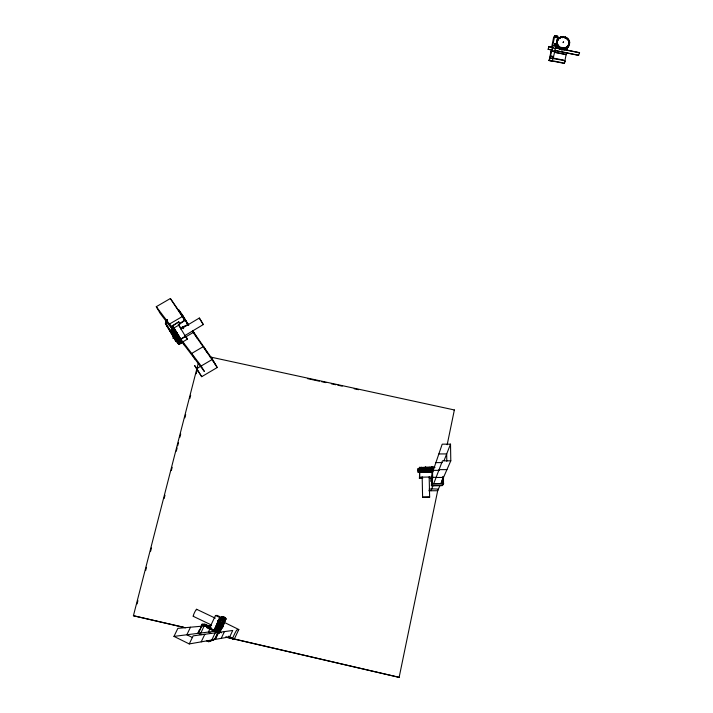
<?xml version="1.0" encoding="UTF-8"?>
<svg xmlns="http://www.w3.org/2000/svg" width="713" height="713" viewBox="0 0 713 713"><rect width="100%" height="100%" fill="white"/><g stroke="black" fill="none" stroke-linecap="round" stroke-linejoin="round"><path stroke-width="1.07" d="M569.126 40.142C570.765 43.172 567.441 39.919 568.617 39.34C567.575 39.242 567.396 39.26 567.61 38.172C566.229 38.431 566.193 37.851 565.382 36.889C563.555 37.379 560.338 36.122 558.814 38.841M443.13 476.436L443.317 483.886L442.559 485.544L431.401 485.687L431.775 476.747L432.363 484.029M431.713 484.279L431.285 478.147M210.424 356.438L217.224 367.525L201.699 376.687L194.729 365.68L201.699 376.687M221.645 628.581L218.748 633.287L215.201 631.531L215.754 629.891M563.386 37.147L562.637 37.138M219.105 631.566L218.615 632.796L219.782 629.588L219.007 631.29L215.611 629.668L220.041 619.882L222.581 621.094M222.046 618.091L222.099 617.636M560.953 48.858L560.106 49.393L560.275 47.111L559.821 48.484L562.361 49.135L562.931 49.946L563.234 49.135L564.215 49.821L565.079 47.646C567.067 47.174 568.341 46.39 568.172 45.169C570.079 45.231 567.86 43.912 569.099 42.932C570.489 42.78 567.209 41.211 569.241 40.391M225.504 618.358C224.488 621.433 225.058 616.317 221.743 617.182C219.649 619.027 225.976 614.945 225.29 618.893C224.978 617.137 228.338 622.502 222.465 617.128M556.541 37.326L555.953 37.138M556.523 37.388L555.908 37.272L556.568 37.183M559.224 48.029C560.694 49.99 556.603 46.345 557.887 44.821C557.067 42.343 556.398 41.924 557.602 40.766C557.308 39.83 558.653 38.252 560.079 37.789M222.59 626.959L225.691 619.383L225.29 620.034M428.736 471.409L427.755 471.462L428.736 471.409L428.656 467.853L427.791 467.915L428.522 467.951C426.205 476.311 436.401 467.817 428.566 467.969M221.137 626.192L217.741 624.641M554.625 43.796C554.643 45.284 555.935 42.967 554.598 44.215M554.669 43.734L555.177 44.063M223.419 626.798L223.534 626.469M221.431 619.597L223.971 620.809L223.597 621.46L224.078 620.363L220.691 618.75L220.584 619.196L221.271 617.832L224.657 619.445L223.971 620.845L224.078 620.381M220.486 630.675L220.843 630.06M219.025 633.082C210.905 632.146 219.043 628.955 213.437 630.845L206.61 627.583L210.772 626.834M221.048 629.704L221.431 629.009M223.419 621.754L221.779 624.864M225.281 620.025L225.424 619.454M563.787 37.192L564.527 37.308M562.058 49.099C560.106 52.067 562.807 43.448 560.382 49.5M225.388 619.74L225.834 618.724M220.469 627.85L219.506 630.247L219.248 629.757M222.679 626.54L221.895 628.349M554.661 50.596L578.635 55.32L554.714 50.32M555.284 47.655L579.535 52.717L555.222 47.931M215.959 629.169L215.344 630.568L218.713 632.306M565.587 37.762L564.928 37.379M566.817 49.75L567.468 46.488M549.153 60.427L564.375 63.43L566.149 54.491L555.302 52.352M567.022 49.963L567.673 46.693M552.566 57.949L563.778 60.159L565.044 61.389L563.725 60.445L549.901 58.011L553.012 58.332M566.773 52.691L566.095 54.767M555.507 37.504L553.671 37.138L551.693 46.951M549.135 60.578L550.498 55.917L553.564 56.523L552.183 61.175L549.135 60.578L550.962 51.496M554.75 35.65L551.666 50.864L554.741 51.47L557.816 36.247L554.714 35.784L557.816 36.247M555.988 47.798L556.559 44.99M557.539 40.08L557.967 37.985L558.047 39.821M557.29 41.728L557.423 41.051M557.049 44.117L556.283 47.851M557.78 40.356L558.261 38.261M219.346 630.809L219.007 631.29M552.477 50.168L548.119 49.313L552.539 49.892M553.163 47.236L548.885 46.684L553.11 47.521M225.602 637.11L399.137 677.35L437.969 489.314M447.176 444.752L454.359 409.966L210.192 356.972M419.618 472.496C418.54 473.904 416.044 467.291 421.249 468.147M215.656 630.426L215.228 631.183M418.094 472.238L419.44 471.988L418.691 471.935L418.593 468.414L419.895 468.343M418.023 468.726L418.745 468.655M221.262 617.85L221.066 618.483M434.03 467.71L419.547 467.55L434.074 466.988M419.556 467.897L419.636 467.167M419.743 471.338L419.618 472.247L431.909 472.086L432.087 471.186L419.743 471.338L419.404 478.405L422.729 478.361M137.092 603.893L137.921 600.667M145.648 570.552L146.477 567.325M150.621 551.194L151.45 547.967M164.15 498.503L164.979 495.277M171.334 470.544L172.163 467.318M176.298 451.186L177.127 447.96M177.68 445.812L178.508 442.586M179.89 437.203L180.719 433.976M184.863 417.854L185.692 414.627M189.836 398.496L190.665 395.269M196.182 373.755L197.84 367.302M185.469 627.805L133.411 615.738L198.49 362.4M419.404 478.405L419.725 477.149M166.165 320.618L165.389 323.55L176.236 341.518L165.728 323.354L166.557 320.19M176.574 341.322L166.361 324.183L167.466 319.977M176.236 341.518L166.031 324.379L167.314 319.504M215.718 629.953L216.128 628.608M215.683 629.436C220.13 629.543 219.871 634.374 216.52 630.559M564.215 49.821C564.749 48.065 566.14 49.883 566.995 47.575M225.192 620.444L225.335 619.953M548.119 49.313L548.939 46.407M553.671 37.138L555.472 37.637M223.419 620.952L223.222 621.38M550.899 51.773L551.577 49.411M219.657 629.891C210.522 626.816 221.387 627.369 219.64 629.9M221.859 624.561C217.527 621.727 215.647 623.92 221.556 625.408M554.955 44.349L555.169 43.787M224.764 621.683L224.524 622.351M556.915 40.24L556.657 41.719M556.104 43.903L556.505 42.575M557.058 40.498L557.619 38.939L558.404 39.179M557.183 45.213L556.185 44.812L557.388 43.092M557.138 42.031L557.816 40.071M556.247 45.071L557.254 42.094M557.931 39.776L558.448 38.047M557.459 46.158L556.55 45.971L557.593 44.179M556.666 46.22L556.951 44.643M558.19 47.04C555.659 48.083 559.598 44.054 557.067 44.892M559.928 38.235L560.338 36.898M557.316 47.263L558.083 45.151L558.502 45.73C556.853 52.896 561.167 42.263 558.965 48.787M560.195 38.137L560.605 36.8M558.181 48.19L558.796 45.935L557.557 45.721M559.242 48.921C560.783 48.003 559.384 45.739 559.616 47.619M562.441 37.753L563.145 36.416M218.125 623.902L217.01 627.485M560.106 49.393C559.331 47.183 562.316 47.29 560.516 48.074M561.345 49.785C561.398 45.757 565.855 49.464 565.765 47.397M564.981 38.199L565.409 36.862M561.63 49.839L562.414 47.851L561.764 48.466M565.257 38.306L565.676 36.969M217.75 624.695L220.308 625.862M562.637 49.946C565.694 46.996 560.944 48.439 563.145 49.25M566.389 38.912L566.817 37.566M563.93 49.865L564.696 47.753L563.965 47.878L563.546 49.188L564.277 49.063M567.183 39.509L567.815 38.359M225.121 618.795L224.47 620.078L221.93 618.831M223.285 625.239L222.946 626.05M565.177 49.562L566.773 46.906M568.038 40.427L568.466 39.09M566.327 49.037L567.557 46.14M567.904 46.701L567.298 48.306L567.762 46.996M567.913 46.283L568.671 44.331M569.295 43.805L569.732 42.477M567.245 47.192L568.127 47.415L569.732 42.744M564.375 63.43L565.097 61.104M432.087 471.186L431.9 471.73L419.378 471.988M219.996 631.451L219.818 632.021L220.308 630.969M224.943 621.264L225.121 620.702M219.176 621.513C233.196 628.42 207.349 615.016 222.581 623.1M432.55 472.363L442.203 444.172L450.518 444.154L450.794 460.821L440.875 483.45M432.372 471.997C434.351 465.527 430.26 469.698 432.8 468.388M454.19 410.465L454.359 409.966M578.635 55.32L579.589 52.441M220.388 628.001L220.085 628.777M225.424 619.33C226.886 615.791 220.157 618.18 222.046 616.816M224.381 622.734L224.06 623.501M557.976 47.994L558.332 47.352M420.349 468.263L419.476 468.236L419.716 477.184L432.033 476.997L431.846 468.111L431.187 468.2L432.345 468.209L432.72 477.951L431.151 481.382L432.363 477.96L432.55 470.847M218.953 633.153L215.656 631.317M431.401 485.687L432.007 484.038L431.775 476.747M219.488 630.292L216.101 628.287M431.017 490.749L433.076 485.357M433.798 483.459L442.452 460.839L450.794 460.821M223.276 621.772C222.616 625.559 214.996 615.782 223.427 621.495C224.158 620.328 223.303 622.084 223.597 621.46M444.039 460.669L450.518 444.154M224.871 619.49L221.306 618.046M219.827 631.7L219.283 632.333M219.898 628.893L216.502 627.271L216.993 626.388M220.691 618.75L220.157 619.953M222.189 617.066L222.367 616.629L225.843 618.403M223.927 620.64L220.549 618.991M221.805 617.547L225.201 619.232M566.568 38.333L565.997 37.842M217.135 625.961L217.572 625.078L221.128 626.362M220.584 627.556C221.921 625.854 218.035 628.411 217.1 625.871M223.927 623.982L223.49 624.793M440.046 485.348L437.675 490.74L428.789 490.749M224.657 619.445C224.158 622.28 219.194 618.964 221.752 617.155M225.789 618.893L222.447 617.244M432.007 484.038L443.504 483.869L443.477 476.427M213.437 630.845L215.531 630.247M213.936 629.935L209.649 627.921L215.504 615.471L217.18 615.417L222.215 617.806L219.871 617.921L214.052 630.426L219.533 617.761L220.246 617.725M214.889 629.222L218.454 621.558M214.738 630.345L220.584 617.886L215.451 615.471M208.463 641.736L215.13 639.053L224.515 619.829L215.62 638.973L208.971 641.638L206.547 640.818M218.998 632.119L218.748 633.287M197.777 633.358L199.604 629.454M200.977 626.522L202.064 624.214L204.649 624.009L210.014 626.567L204.818 624.526M198.116 633.518L202.234 624.731M200.772 633.18L204.373 625.479M207.331 627.173L209.453 627.6L201.895 624.57M238.819 629.517L237.028 629.766A5.446 0.49 -64.3 0 0 234.212 634.704A5.446 0.49 -64.3 0 0 232.42 639.481L234.274 639.124L238.819 629.517L224.051 622.28M425.287 471.453C422.381 473.093 420.946 467.318 423.941 467.969M215.237 631.549C216.155 629.427 214.996 632.484 215.674 631.076M218.508 623.964L218.356 624.392L218.552 623.875M221.226 638.358L224.443 631.602M211.797 639.998L215.21 632.859M201.209 641.852L204.845 634.276M210.237 628.198L208.392 632.048L211.351 633.5M190.487 627.217L186.842 634.766L192.59 637.6M189.257 643.937L193.143 635.871L232.732 630.479L229.693 636.878L189.257 643.937L173.972 636.397L177.876 628.349L206.084 625.809M201.663 626.21L198.232 633.331L201.137 634.757M225.219 619.187L225.745 618.233M222.189 625.738L222.251 625.8M221.681 628.697L222.055 627.805M217.019 626.344L219.551 627.583M557.156 47.04L557.673 46.47M561.487 37.379L561.568 36.541L562.299 37.236M568.208 45.284L567.129 47.459L567.539 48.127M567.379 47.174L567.78 46.612M568.163 47.415L567.967 46.808M557.619 38.939L557.789 39.58M220.067 628.786L216.681 627.155M568.814 41.933L569.616 41.55L568.76 41.202M423.932 467.933L424.021 471.436L423.941 467.96L425.509 467.826L425.349 471.418L427.836 471.453L427.755 467.924L425.848 467.826L425.911 471.346L426.035 467.88M556.55 45.971L557.227 45.48M184.979 319.932L178.268 324.531L180.835 328.123L188.036 324.397L182.011 314.353L178.722 310.271M178.464 324.852L185.166 320.253L188.036 324.397M566.897 38.529L567.432 39.019M218.633 622.583L222.153 624.098M568.083 39.919L567.717 39.295M558.68 38.939L559.17 38.422M422.604 497.202L429.636 497.086L422.604 497.202L422.167 476.81M556.185 44.812L556.657 44.545M565.739 48.6L566.309 48.172L566.568 48.894M180.585 340.19C180.05 332.73 169.07 342.436 178.419 336.688M175.336 339.085C179.533 335.654 180.523 337.543 175.621 339.593M179.738 338.853L179.355 338.176L176.04 340.208L176.566 341.108C187.261 335.021 168.535 344.673 179.159 337.873M185.237 335.431L187.448 339.112L182.492 342.08L174.088 327.98L172.831 326.955L179.533 338.176L180.763 339.156M184.765 335.654L203.285 324.567L200.718 320.289L199.328 318.034L180.79 329.121M180.371 339.281L185.371 336.286L187.448 339.112M177.662 342.712L177.038 341.777L179.551 340.306M181.164 341.081C172.136 344.317 182.483 342.766 180.87 340.556C170.924 342.463 183.072 342.757 180.015 339.228C175.692 340.662 176.494 341.064 178.045 343.354C187.751 341.126 176.396 340.556 178.179 343.577M178.526 342.258L180.184 341.269M178.134 343.363L181.646 341.536L182.073 342.338L178.758 344.326L178.152 343.363L178.758 344.326M179.043 342.971C182.956 339.424 183 343.559 178.731 344.308M178.508 343.764C187.679 340.44 175.665 342.409 178.624 344.049C177.528 343.238 180.211 344.317 182.056 342.302M182.011 314.353L187.849 324.085M181.868 314.861L178.91 310.583M174.088 328.622L172.083 325.886L178.785 321.884L180.148 323.836M172.27 326.206L178.785 321.884M178.749 325.199L173.696 328.105L180.683 339.762M175.175 331.26L171.717 333.087L175.273 331.385L175.853 332.392L172.51 334.388L170.327 330.493L173.669 328.435L174.124 329.032M170.487 330.574L173.803 328.595L174.132 329.103M170.746 331.189L170.443 330.752L173.865 328.675M170.487 330.85L173.919 328.8L170.327 330.493M171.325 332.303C170.22 332.784 172.198 328.06 174.355 329.771M170.728 331.304C171.797 329.941 175.416 330.012 174.533 329.629M175.05 331.028C172.181 329.887 170.247 333.345 170.772 331.705M170.826 331.456L173.509 330.226M170.719 332.347L174.632 330.342M175.22 331.376L171.717 333.087M184.23 326.242L182.778 327.543M175.095 331.153L175.639 332.035L172.305 334.023L171.94 333.39M176.263 333.096C166.682 336.75 179.355 335.324 175.728 332.258L172.394 334.254C172.305 336.518 175.567 331.331 176.209 333.024M173.607 336.242L176.958 334.272L177.724 335.529M173.963 336.884L177.216 334.709L173.954 336.875M196.931 368.487L212.438 359.352L217.224 367.525M185.63 336.937L193.678 332.231L197.198 338.238M172.484 329.558L160.184 313.399L156.29 306.688L170.362 298.515L188.793 325.164M568.689 44.001L569.598 43.93L568.992 43.324M425.777 467.193L425.117 467.175L425.795 467.175M430.153 471.543C428.05 462.051 431.739 472.425 428.994 471.489L428.914 467.969M425.242 467.906L425.296 471.453M432.452 472.211L432.746 468.352M566.479 47.931L567.298 48.306M568.306 40.213L568.635 40.846M429.529 467.291L429.636 467.648M554.99 44.215L554.607 44.01M560.445 37.646L561.131 37.397M426.534 467.906L427.399 467.933L427.408 471.445M421.606 468.111L423.504 467.978L423.611 471.507L422.488 471.578M430.875 468.031L431.846 468.111M426.49 467.915L426.57 471.445L427.444 471.409M418.691 471.935L419.975 471.872M420.643 468.218L420.287 471.658L421.169 471.641M431.588 468.227L432.345 468.209M215.13 639.053L208.624 641.37L214.791 638.893L224.176 619.668M420.349 471.774L419.36 471.792L419.476 468.379M431.775 471.658L431.017 471.632M430.474 468.093L430.554 469.849M419.36 471.792L420.002 471.765M419.939 471.854L420.42 471.774M216.734 635.595L217.224 635.524M218.374 632.146L218.24 632.369M419.538 472.559L419.627 472.55M173.972 636.397L215.478 631.148A5.437 0.57 -64.1 0 1 215.442 630.871M213.704 630.265L214.444 630.176M420.215 468.138L421.018 468.129M428.326 467.844L428.442 471.373M209.292 627.957L211.28 627.743M429.119 467.942L429.903 467.915M431.258 468.191L430.857 468.12M208.303 625.613L211.618 625.31M422.132 468.031C420.545 467.443 420.412 472.336 422.203 471.551M421.686 471.632L422.399 471.578L422.319 468.058M431.659 468.717L432.087 468.798M432.488 471.935L432.372 471.863M419.11 472.434L419.565 472.496M224.051 619.864L224.515 619.829M421.267 471.641L421.08 471.641M568.617 45.329L569.215 44.99L568.635 44.678M432.595 468.699L432.72 472.202M424.128 471.391L424.832 471.453M133.411 615.738L183.811 627.262M568.929 42.254L568.974 42.94M419.547 467.55L435.001 467.345M419.752 471.694L432.096 471.534M442.969 476.783L443.504 483.869M429.378 478.28L431.597 478.254L431.552 476.15M443.174 478.209L442.96 483.895L442.212 485.544L431.748 485.678M432.354 483.672L443.664 483.53M438.86 453.94L446.686 453.923L446.801 461.249M435.893 462.612L442.22 462.594M439.083 469.644L446.935 469.626M433.237 470.366L439.235 470.357M431.953 477.345L436.383 477.336M436.098 477.469L443.504 477.452M419.075 468.521L418.593 468.414M418.228 472.38L418.237 468.539L418.308 472.051M424.868 471.462L424.395 467.853L424.449 471.382M423.023 471.436L422.952 467.915M552.254 48.012L555.329 48.618M554.197 52.281L566.14 54.634M549.215 60.142L551.39 60.578M553.555 61.006L563.341 62.94M549.197 60.293L551.22 60.694M307.419 378.603L319.379 381.197M321.554 381.669L325.903 382.614M331.34 383.799L335.689 384.744M337.864 385.207L342.213 386.152M354.174 388.754L358.523 389.699M226.003 637.039L399.137 677.35M558.038 39.384L558.555 39.598M567.994 46.3L568.787 46.381L568.591 45.864M221.654 617.289L225.032 618.893M221.146 618.019L224.533 619.624M196.628 609.285L215.281 618.162M218.624 622.592L222.019 624.214M217.242 625.542L220.638 627.164M216.627 626.968L220.032 628.59M193.259 616.326L210.95 624.766M215.388 630.39L218.784 632.003M202.064 624.214L207.501 626.807M215.228 631.094L218.615 632.707M206.77 627.226L213.606 630.488M206.717 640.461L208.971 641.638M219.381 631.816L221.449 632.832M228.356 636.219L234.274 639.124M178.223 343.185L178.624 343.942M182.029 342.285L181.485 341.42L181.922 341.937M176.022 331.973L177.127 333.809M556.514 37.236L555.962 37.281M167.225 326.634L167.858 327.454M165.389 323.55L166.031 324.379M165.728 323.354L166.361 324.183M181.922 342.178L181.04 340.413L181.289 340.805M179.533 338.176L182.492 342.08M156.29 306.688L173.339 329.228M182.475 341.295L201.164 365.992L204.346 371.455L181.343 341.233L181.913 341.982M172.083 325.886L174.507 329.112M177.92 342.748C178.963 344.424 176.815 340.867 178.098 342.971M177.519 342.498L177.84 343.078M180.603 340.154L181.378 341.367M203.285 324.567L199.328 318.034M182.305 326.777L183.66 328.72M176.423 332.222L177.154 333.711M174.97 339.486L175.353 340.128L175.095 339.727M178.696 325.119L185.433 336.367L180.63 339.611L179.801 338.194M185.184 320.921L170.362 298.515M186.369 322.624L188.196 325.262M192.394 331.313L215.629 364.798M179.319 311.135L178.535 309.95L184.64 320.128M192.457 330.467L212.438 359.352M181.619 341.75L178.188 343.443M178.232 335.556L178.82 336.572M180.514 339.459L180.131 338.8M177.787 342.383L177.448 341.839M177.065 341.821L176.628 341.126M559.464 38.172L559.215 37.468M178.277 335.386L177.956 334.852L178.179 335.235M170.443 330.752L170.79 331.304M178 335.235L177.742 334.789M176.735 332.704L177.145 333.345M175.353 330.984L176.307 332.481M175.585 339.78L175.3 339.29M173.82 328.631L174.293 329.727M178.705 336.411L179.355 337.499M179.15 336.991L177.644 334.522M181.583 341.491L181.405 341.072M177.84 335.324L177.858 335.395M178.544 344.094L178.223 343.256M178.419 336.679L177.751 335.573M175.3 339.014C170.469 335.03 177.697 335.547 176.494 333.479M178.134 334.941L179.132 336.598M179.052 310.066L185.166 320.253M173.17 326.75L179.863 337.971M206.886 352.195L203.535 346.482L191.672 353.452L195.014 359.183M185.335 320.859L182.688 316.34L169.436 324.067L172.599 329.504M182.163 341.277L184.667 345.582M176.771 333.185L177.047 333.675M556.586 43.484C557.771 43.324 557.156 46.229 556.906 44.473M442.069 479.938L442.176 484.145M431.677 468.085L431.757 471.605M431.427 478.405L431.49 481.382M431.08 478.414L431.151 481.382M430.759 467.978L430.839 471.498M429.645 467.897L429.725 471.418M429.164 476.685L429.636 497.086M427.283 467.817L427.363 471.346M426.962 467.817L427.042 471.346M421.624 467.995L421.704 471.525M420.456 468.111L420.527 471.632M418.727 468.388L418.798 471.899M196.628 609.847A3.904 0.481 -64.4 0 0 196.449 609.365L196.173 609.668A3.904 0.481 -64.4 0 0 193.704 614.428A3.904 0.481 -64.4 0 0 193.713 615.934M429.155 489.127A5.107 0.463 -0.3 0 1 434.6 488.94A5.107 0.463 -0.3 0 1 438.299 489.314M563.582 41.978C562.61 43.609 562.985 41.693 563.582 41.978M219.363 619.74L219.693 619.071L219.363 619.74M215.379 628.287L215.718 627.645L215.379 628.287M551.71 50.73L550.445 56.193L553.511 56.799L554.785 51.336L551.71 50.73M552.771 45.48L555.837 46.087L552.771 45.48M431.962 467.015L431.846 467.737L431.962 467.015M558.386 46.639C559.75 47.468 558.823 45.035 558.386 46.639M178.134 336.26L174.801 338.256L178.134 336.26M169.275 329.317L169.569 330.324L169.275 329.317M177.484 335.199L174.15 337.196L177.501 335.217M420.795 467.354L421.436 467.354L420.795 467.354M420.795 467.701L421.436 467.701L420.795 467.701M173.009 337.864L173.366 338.461L173.045 337.917M178.999 337.115L179.364 337.73L179.034 337.169"/></g></svg>
